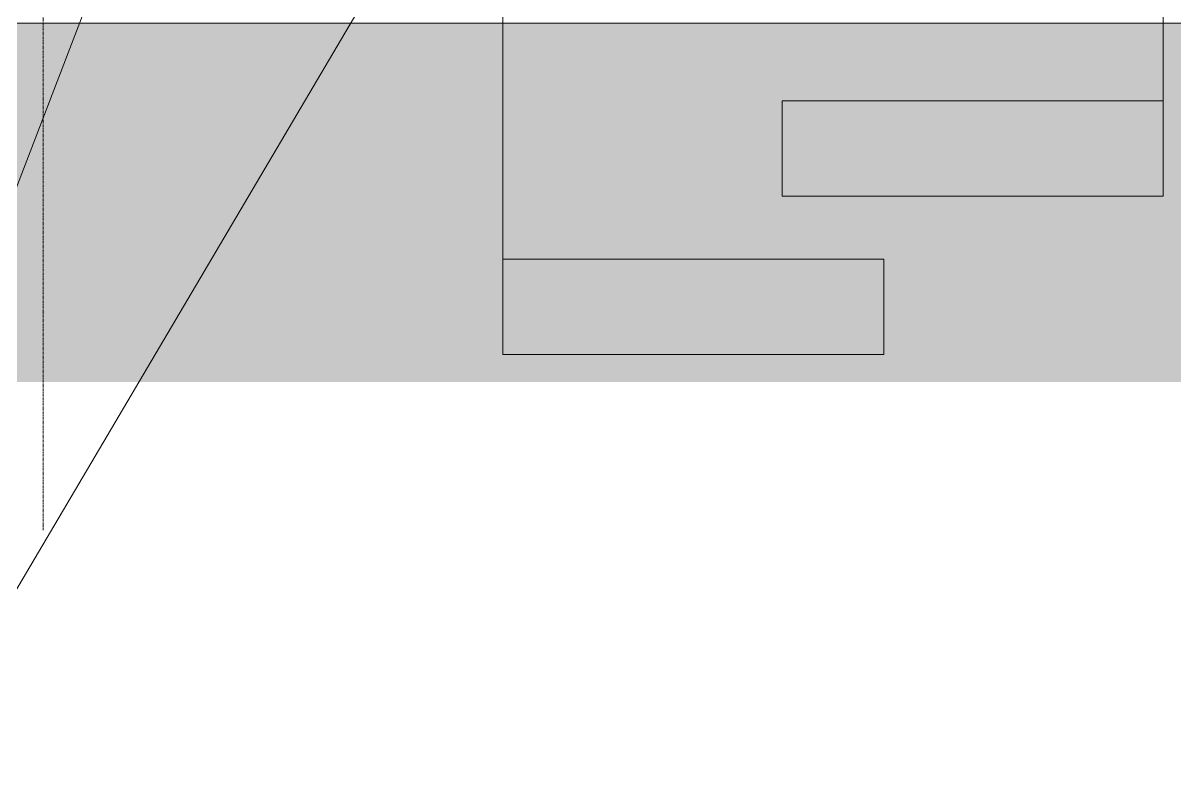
# Model space of a CAD drawing. Header units: inches. Extents: x 21386 to 98862, y -290 to 853.
# Drawn here: x 38815.2 to 39032.9, y -156 to -12 of the extents above; entities that cross this region are included whole.
import ezdxf

# ---------------------------------------------------------------- set-up
doc = ezdxf.new("R2010")
doc.units = ezdxf.units.IN
doc.header["$MEASUREMENT"] = 0
doc.linetypes.add('Grid Line 1_2_', pattern=[0.875, 0.5, -0.125, 0.125, -0.125])
for name, color, linetype, lineweight in [('A-ANNO-IDEN', 131, 'Continuous', 9), ('C-TOPO', 7, 'Continuous', 13), ('G-ANNO-SYMB', 111, 'Continuous', 9), ('S-GRID', 1, 'Continuous', 9)]:
    doc.layers.add(name, color=color, linetype=linetype, lineweight=lineweight)

# ---------------------------------------------------------------- blocks, each defined once
blk = doc.blocks.new('Section - 3_32_ x 3_8_-18514-Building Section - East_West looking South')
at = {"layer": 'G-ANNO-SYMB'}
blk.add_hatch(color=256, dxfattribs=at).paths.add_polyline_path([(-22946.16, -26.7), (-22874.16, -26.7), (-22874.16, -44.7), (-22946.16, -44.7)], flags=0)
for p, q in [((-22946.16, -26.7), (-22946.16, -44.7)), ((-22874.16, -26.7), (-22946.16, -26.7)), ((-22874.16, -44.7), (-22874.16, -26.7)), ((-22946.16, -44.7), (-22874.16, -44.7))]:
    blk.add_line(p, q, dxfattribs=at)

msp = doc.modelspace()

# ---------------------------------------------------------------- hatches: boundary and pattern name
at = {"layer": 'C-TOPO', "lineweight": 9}
h = msp.add_hatch(dxfattribs=at)
h.set_pattern_fill('FP_50', color=8, style=0, pattern_type=2)
h.set_pattern_definition([(0, (-87938.914, 98.42), (48, 48), [48, -48]), (0, (-87938.914, 116.42), (48, 48), [48, -48]), (0, (-87938.914, 134.42), (48, 48), [48, -48]), (90, (-87932.914, 140.42), (-48, 48), [48, -48]), (90, (-87914.914, 140.42), (-48, 48), [48, -48]), (90, (-87896.914, 140.42), (-48, 48), [48, -48])])
h.paths.add_polyline_path([(39752.09, -79.82), (39838.71, -79.82), (39838.71, -48), (39833.71, -48), (39833.71, -36), (39838.71, -36), (39838.71, -12.01), (35631.46, -12.01), (35631.46, -36), (35636.46, -36), (35636.46, -48), (35631.46, -48), (35631.46, -79.82), (39607.97, -79.82)], flags=0)

# ---------------------------------------------------------------- linework, layer by layer
at = {"layer": 'A-ANNO-IDEN', "color": 153}
for p, q in [((38837.02, 16.91), (38792.1, -99.75)), ((38891.7, 12.65), (38792.1, -155.98))]:
    msp.add_line(p, q, dxfattribs=at)
at = {"layer": 'C-TOPO'}
msp.add_line((36773.66, -12.01), (39607.97, -12.01), dxfattribs=at)
at = {"layer": 'G-ANNO-SYMB'}
for p, q in [((39030.69, 480), (39030.69, -26.7)), ((38905.88, 450.08), (38905.88, -56.62))]:
    msp.add_line(p, q, dxfattribs=at)
at = {"layer": 'S-GRID', "linetype": 'Grid Line 1_2_'}
msp.add_line((38818.96, -107.86), (38818.96, 671.89), dxfattribs=at)
msp.add_line((38818.96, -107.86), (38818.96, 671.89), dxfattribs=at)

# ---------------------------------------------------------------- block references
at = {"layer": 'G-ANNO-SYMB'}
msp.add_blockref('Section - 3_32_ x 3_8_-18514-Building Section - East_West looking South', (61904.85, 0), dxfattribs=at)
at = {"layer": 'G-ANNO-SYMB', "extrusion": (0, 0, -1)}
msp.add_blockref('Section - 3_32_ x 3_8_-18514-Building Section - East_West looking South', (-16031.73, -29.92), dxfattribs=at)

doc.saveas('drawing.dxf')
